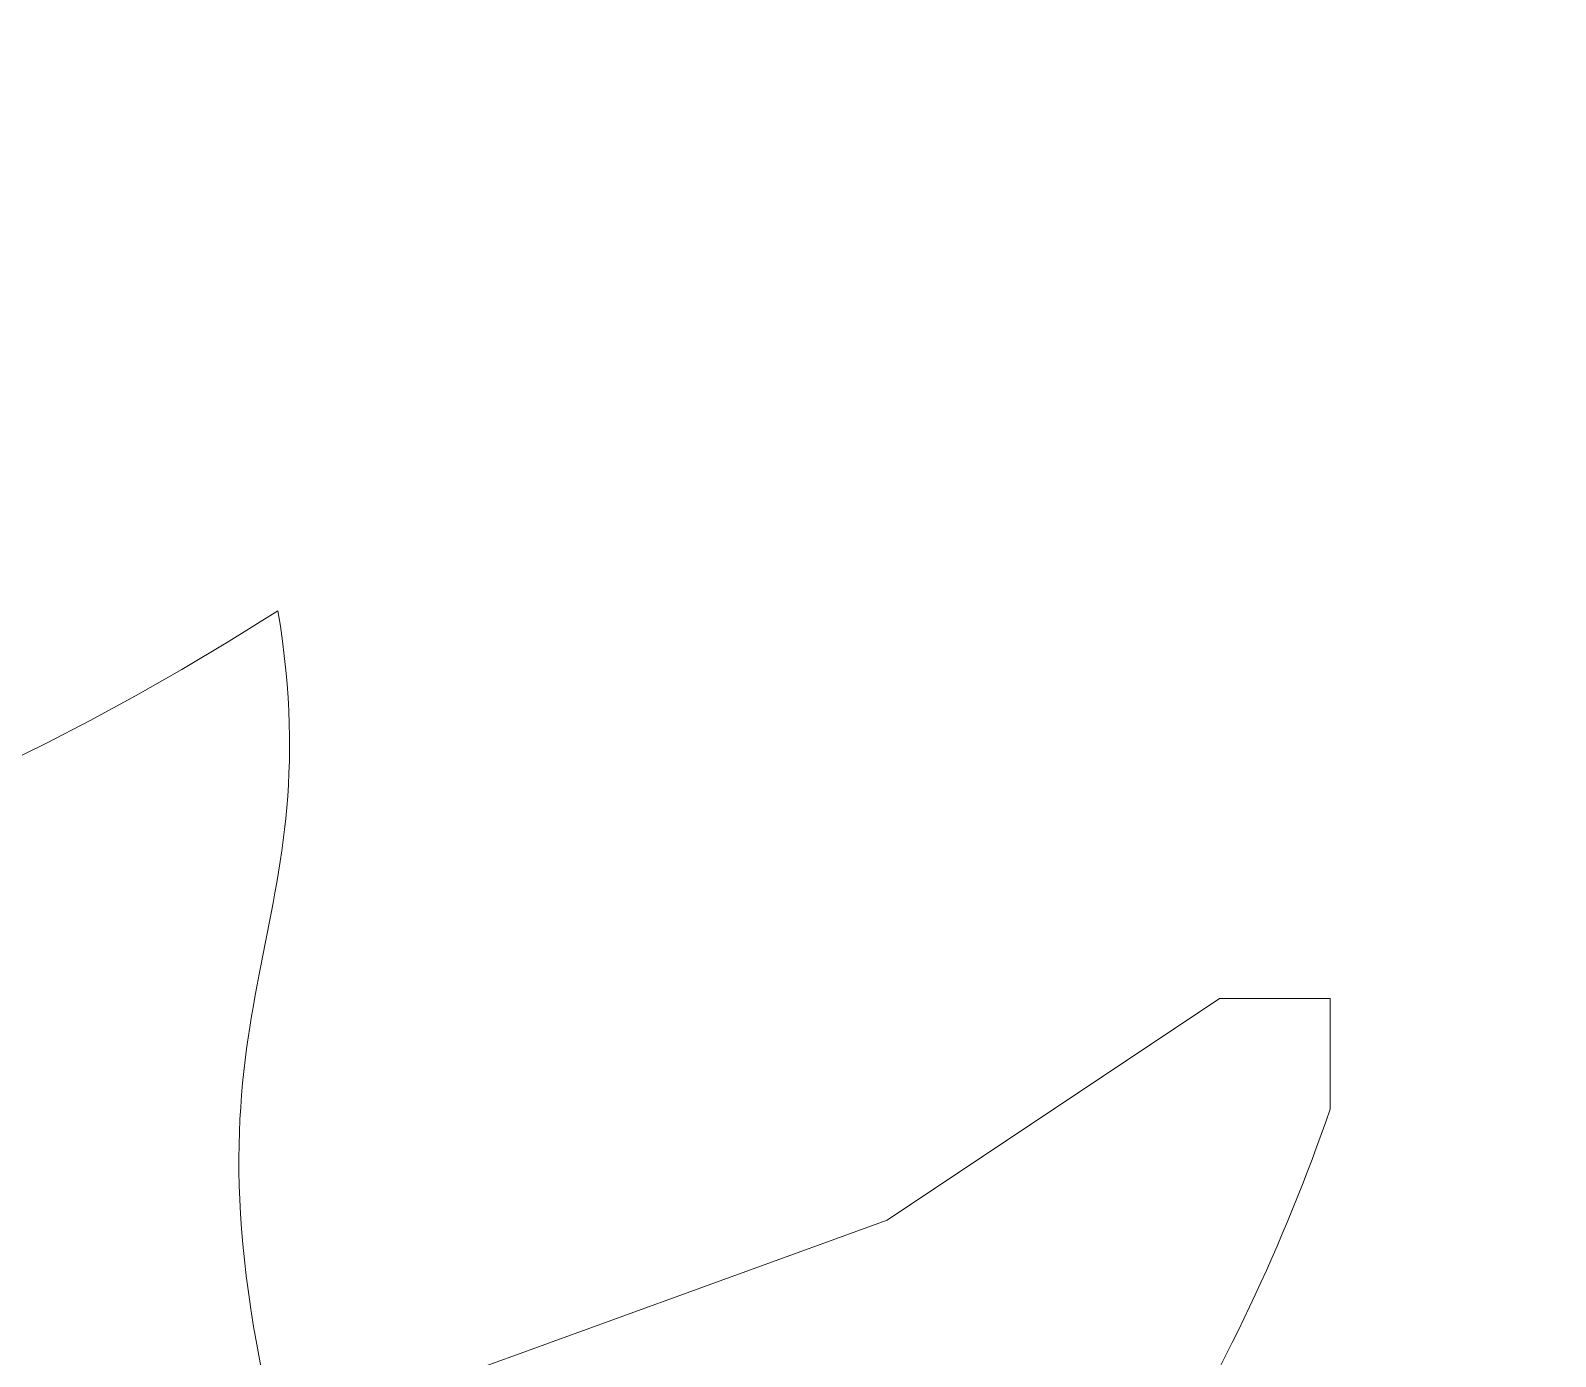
# Model space of a CAD drawing. Header units: millimetres. Extents: x 0 to 32.6, y 0 to 44.4.
# Drawn here: x 7.956 to 8.928, y 7.321 to 8.166 of the extents above; entities that cross this region are included whole.
import ezdxf

# ---------------------------------------------------------------- set-up
doc = ezdxf.new("R2010")
doc.units = ezdxf.units.MM
doc.header["$MEASUREMENT"] = 0
doc.layers.add('Layer 1', color=7, linetype='Continuous')

# ---------------------------------------------------------------- blocks, each defined once
blk = doc.blocks.new('block 4')
at = {"layer": 'Layer 1', "lineweight": 0}
for points, knots in [([(32.63194, 16.58055), (32.63194, 16.58055), (32.63194, 16.75694), (32.63194, 16.75694), (32.50184, 21.99328), (29.84685, 26.84325), (25.50583, 29.77444), (25.50583, 29.77444), (25.78806, 29.88027), (25.78806, 29.88027), (25.78806, 29.88027), (25.78806, 29.88027), (25.78806, 29.88027), (26.65812, 30.27207), (27.44767, 30.82236), (28.11639, 31.50305), (29.63334, 33.30221), (27.83417, 35.31305), (27.83417, 37.21805), (27.83417, 39.12305), (28.68083, 40.53416), (27.97528, 42.19221), (27.55195, 43.25055), (26.52889, 43.74444), (25.36472, 43.77971), (24.38224, 43.81989), (23.41062, 43.56161), (22.57778, 43.03888), (21.83694, 42.58027), (18.23861, 38.91138), (18.16806, 38.91138), (18.1287, 39.13839), (18.00208, 39.34098), (17.81528, 39.47583), (17.66129, 39.61625), (17.45918, 39.69204), (17.25083, 39.68749), (17.25083, 39.68749), (16.22778, 39.68749), (16.22778, 39.68749), (16.06563, 39.67886), (15.90812, 39.6304), (15.76917, 39.54638), (15.5575, 39.44055), (15.34583, 39.22888), (15.34583, 39.08777), (14.22216, 40.73137), (12.86771, 42.20463), (11.32417, 43.46221), (10.52584, 44.02798), (9.5846, 44.35802), (8.60778, 44.41471), (7.40833, 44.44999), (6.35, 44.02666), (5.85611, 43.0036), (5.04472, 41.4161), (5.75028, 39.65221), (5.64444, 38.02944), (5.53861, 36.40666), (3.56306, 34.25471), (4.93889, 32.34971), (5.715, 31.46777), (6.52639, 30.65638), (7.65528, 30.3036), (7.65528, 30.3036), (7.69056, 30.3036), (7.69056, 30.3036), (7.69056, 30.3036), (7.79639, 30.23305), (7.79639, 30.23305), (2.95469, 27.2566), (0.00344, 21.98174), (0, 16.29833), (-0.00667, 12.9228), (1.04174, 9.62959), (2.99861, 6.87916), (2.99861, 6.87916), (3.42194, 6.31471), (3.42194, 6.31471), (4.80615, 4.54133), (6.53397, 3.06549), (8.50194, 1.97555), (8.50194, 1.97555), (9.31333, 1.55221), (9.31333, 1.55221), (11.50675, 0.51295), (13.90651, -0.01765), (16.33361, -0.00001), (17.82376, 0.00126), (19.30697, 0.20297), (20.74333, 0.59971), (20.74333, 0.59971), (21.44889, 0.81138), (21.44889, 0.81138), (22.42569, 1.13505), (23.37045, 1.54839), (24.27111, 2.0461), (24.27111, 2.0461), (24.87083, 2.39888), (24.87083, 2.39888), (29.70367, 5.36259), (32.64437, 10.62913), (32.63194, 16.29832), (32.63194, 16.29832), (32.63194, 16.58055), (32.63194, 16.58055)], [0, 0, 0, 0, 1, 1, 1, 2, 2, 2, 3, 3, 3, 4, 4, 4, 5, 5, 5, 6, 6, 6, 7, 7, 7, 8, 8, 8, 9, 9, 9, 10, 10, 10, 11, 11, 11, 12, 12, 12, 13, 13, 13, 14, 14, 14, 15, 15, 15, 16, 16, 16, 17, 17, 17, 18, 18, 18, 19, 19, 19, 20, 20, 20, 21, 21, 21, 22, 22, 22, 23, 23, 23, 24, 24, 24, 25, 25, 25, 26, 26, 26, 27, 27, 27, 28, 28, 28, 29, 29, 29, 30, 30, 30, 31, 31, 31, 32, 32, 32, 33, 33, 33, 34, 34, 34, 35, 35, 35, 35]), ([(5.64444, 10.15999), (5.715, 9.80721), (6.13833, 9.73666), (6.42056, 10.01888), (6.70278, 10.3011), (6.49111, 10.08944), (6.70278, 10.12472), (6.70278, 10.12472), (6.84389, 8.99583), (6.84389, 8.99583), (6.84389, 8.99583), (7.12611, 8.99583), (7.12611, 8.99583), (7.12611, 8.99583), (7.19667, 8.88999), (7.19667, 8.88999), (7.19667, 8.88999), (7.40833, 8.88999), (7.40833, 8.88999), (7.40833, 8.88999), (7.40833, 8.78416), (7.40833, 8.78416), (7.40833, 8.78416), (7.65528, 8.78416), (7.65528, 8.78416), (7.62, 9.10166), (7.65528, 8.7136), (7.83167, 9.06638), (7.83167, 9.06638), (8.11389, 9.06638), (8.11389, 9.06638), (8.11389, 9.06638), (8.11389, 8.78416), (8.11389, 8.78416), (8.67833, 8.85471), (8.53722, 9.06638), (8.85472, 9.20749), (8.89, 8.74888), (7.86694, 8.14916), (7.58472, 7.97277), (7.3025, 7.79638), (7.44361, 7.37305), (8.11389, 7.79638), (8.14917, 7.58471), (8.04333, 7.54944), (8.11389, 7.26721), (8.11389, 7.26721), (8.50194, 7.40832), (8.50194, 7.40832), (8.50194, 7.40832), (8.71361, 7.54944), (8.71361, 7.54944), (8.71361, 7.54944), (8.78417, 7.54944), (8.78417, 7.54944), (8.78417, 7.54944), (8.78417, 7.47888), (8.78417, 7.47888), (8.72498, 7.30711), (8.62862, 7.15052), (8.50195, 7.02027), (8.3547, 6.86394), (8.17371, 6.74329), (7.97278, 6.66749), (7.44361, 7.26721), (7.33778, 7.33777), (6.80861, 7.86694), (6.27945, 8.3961), (5.43278, 9.13694), (5.25639, 9.70138), (5.08, 10.26582), (5.3975, 10.90083), (5.78556, 10.65388), (6.17361, 10.40693), (5.60917, 10.37166), (5.64444, 10.15999)], [0, 0, 0, 0, 1, 1, 1, 2, 2, 2, 3, 3, 3, 4, 4, 4, 5, 5, 5, 6, 6, 6, 7, 7, 7, 8, 8, 8, 9, 9, 9, 10, 10, 10, 11, 11, 11, 12, 12, 12, 13, 13, 13, 14, 14, 14, 15, 15, 15, 16, 16, 16, 17, 17, 17, 18, 18, 18, 19, 19, 19, 20, 20, 20, 21, 21, 21, 22, 22, 22, 23, 23, 23, 24, 24, 24, 25, 25, 25, 25])]:
    blk.add_open_spline(points, degree=3, knots=knots, dxfattribs=at)
blk = doc.blocks.new('block 3')
at = {"layer": 'Layer 1'}
blk.add_blockref('block 4', (0, 0), dxfattribs=at)

msp = doc.modelspace()

# ---------------------------------------------------------------- block references
at = {"layer": 'Layer 1'}
msp.add_blockref('block 3', (0, 0), dxfattribs=at)

doc.saveas('drawing.dxf')
